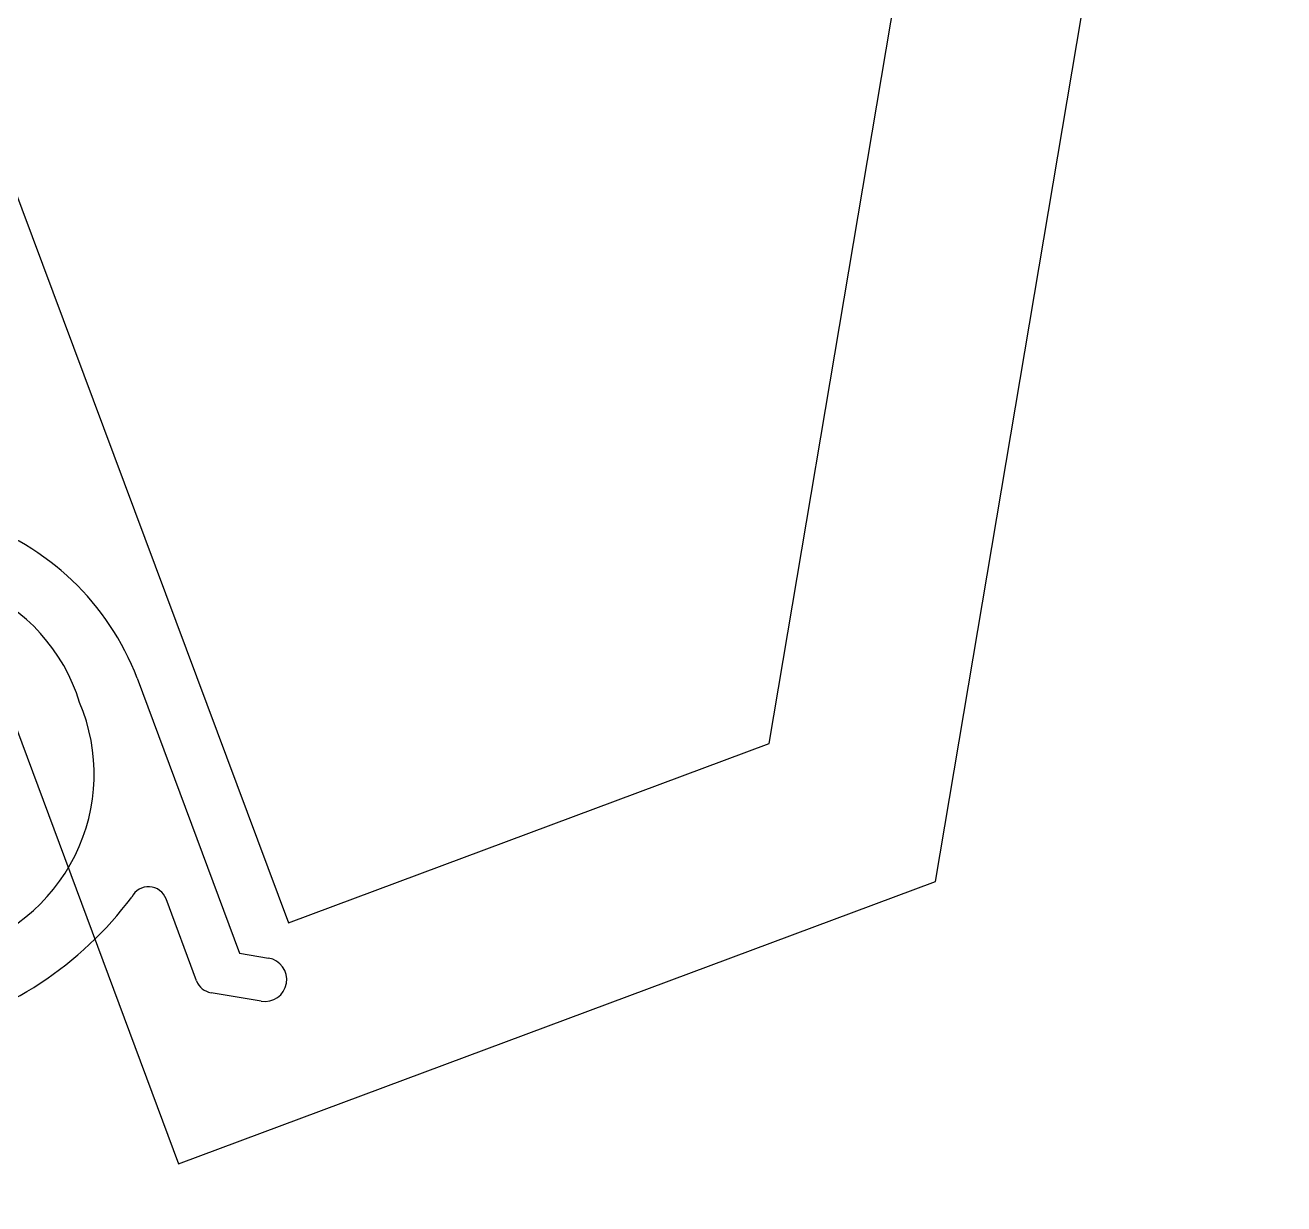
# Model space of a CAD drawing. Extents: x 12199666 to 24617114, y 1197707 to 2548648.
# Drawn here: x 12321277.78 to 12321297.95, y 1285745.93 to 1285764.8 of the extents above; entities that cross this region are included whole.
import ezdxf

# ---------------------------------------------------------------- set-up
doc = ezdxf.new("R2010")
doc.units = 0
doc.header["$LTSCALE"] = 10
doc.header["$MEASUREMENT"] = 0
doc.layers.add('TX-PLAN-T1-F11$0$_EDO-ALUMINIUM-SECTION', color=90, linetype='Continuous', lineweight=30)
for name, color, linetype in [('TX-PLAN-T1-F11$0$F-Alum', 4, 'Continuous'), ('TX-PLAN-T1-F11$0$F_MISC', 8, 'Continuous'), ('TX-PLAN-T1-F11$0$Hatch @ 1', 8, 'Continuous')]:
    doc.layers.add(name, color=color, linetype=linetype)

# ---------------------------------------------------------------- blocks, each defined once
blk = doc.blocks.new('TX-PLAN-T1-F11$0$A$C32464EE7-flat-6')
at = {"layer": 'TX-PLAN-T1-F11$0$Hatch @ 1'}
h = blk.add_hatch(dxfattribs=at)
h.set_pattern_fill('ACET-2D-M_GASKET-PISA', color=256, pattern_type=2)
h.set_pattern_definition([(45, (-100.235294117649, -120.6999999999799), (-1.060660171779821, 1.060660171779821), []), (135, (-100.235294117649, -120.6999999999799), (-1.060660171779821, -1.060660171779821), [])])
edge = h.paths.add_edge_path()
edge.add_ellipse((-2.850000000034925, -0.01682507865189109), major_axis=(0.00031804262107471, 0.7499999325664248), ratio=0.999999999999995, start_angle=180.0242967056051, end_angle=360.0242967056051)
edge = h.paths.add_edge_path()
edge.add_line((-2.405032269765798, -2.316825078349211), (-2.843844717201137, -2.31682507864025))
edge = h.paths.add_edge_path()
edge.add_ellipse((-5.288592794880969, 3.024025757447816), major_axis=(9.137834422290408e-05, 0.2154860660884898), ratio=0.9999999999999949, start_angle=176.989806222933, end_angle=435.7818500223217)
at = {"color": 8}
for p, q in [((-9.808022559031087, 5.523707274362096), (-9.102177809814748, 5.116187619030825)), ((-9.75217780953244, 4.683174916703138), (-10.15802255862945, 4.917489491475862)), ((-8.952177809645946, 4.856379998003831), (-8.952177808700071, 3.457024889808963)), ((-9.752177806360123, -0.01678063916915562), (-9.75217780953244, 4.683174916703138)), ((-4.300000002614979, 3.821543600410223), (-4.300000001043372, 1.483174920373131)), ((-5.300000001931039, 2.808841816004133), (-5.299999998147541, -2.808841823236435)), ((-2.843844720300694, 2.283174921365571), (-2.405032272865355, 2.28317492165661)), ((-2.900000001034641, 1.483174921319005), (-3.037873220157053, 2.034667796222493)), ((-2.240378364389471, 2.196705051872414), (-0.8706921833436354, 0.2102351829089457)), ((-4.300000001043372, 1.483174920373131), (-2.900000001034641, 1.483174921319005)), ((-3.550000000534055, 0.7331749208824476), (-2.850000000536966, 0.7331749213481089)), ((-0.8706921830380452, -0.2438853375351755), (-2.240378361406329, -2.230355208346737)), ((-2.849999999518332, -0.7668250786518911), (-3.549999999529973, -0.7668250791175524)), ((-4.299999999020656, -1.516825079626869), (-4.299999997434497, -3.866825079618138)), ((-2.899999999011925, -1.516825078680995), (-4.299999999020656, -1.516825079626869)), ((-3.037873217392189, -2.068317953759106), (-2.899999999011925, -1.516825078680995)), ((-2.405032269765798, -2.316825078349211), (-2.843844717201137, -2.31682507864025))]:
    blk.add_line(p, q, dxfattribs=at)
for centre, major_axis, ratio, start_param, end_param in [((-9.983022558837547, 5.220598382918979), (0.0001484198874095455, 0.349999968530028), 0.9999999999999949, 5.760010589099437, 8.901603242671227), ((-9.252177809656132, 4.856379997800104), (0.000127217048429884, 0.2999999730236595), 0.9999999999999948, 4.712813037904592, 5.760010589093099), ((-5.289379659719998, -1.682792905005044), (0.002479333255905658, 5.846699964349679), 0.9999999999999948, 6.162448853860404, 6.854300162057737), ((-4.600000002625166, 3.821543600206496), (0.000127217048429884, 0.2999999730236595), 0.9999999999999948, 4.712813037904592, 6.225985305979464), ((-8.652177808704437, 3.45702489001269), (0.000127217048429884, 0.2999999730236595), 0.9999999999999948, 1.571220384314799, 3.89128789328997), ((-5.288592794880969, 3.024025757447816), (9.137834422290325e-05, 0.2154860660884879), 0.9999999999999949, 3.08905486105693, 7.605828103321638), ((-5.814364438891062, 0.1526982213254087), (0.001247347929165699, 2.941463817740441), 0.9999999999999949, 6.17566135402173, 7.898375651247892), ((-2.843844720177003, 2.08317492135393), (8.481136319460347e-05, 0.1999999820181983), 0.9999999999999949, 0.0004240575198970475, 1.816199047429842), ((-2.405032272741664, 2.08317492165952), (8.481136319460347e-05, 0.1999999820181983), 0.9999999999999949, 5.316462394204235, 6.283609364699483), ((-3.550000000032014, -0.01682507911755238), (0.00031804262107471, 0.7499999325664248), 0.999999999999995, 0.0004240575101963628, 3.142016711099989), ((-2.850000000034925, -0.01682507865189109), (0.00031804262107471, 0.7499999325664248), 0.999999999999995, 3.142016711099989, 6.283609364689783), ((-1.200000000040745, -0.01682507753139362), (0.0001696227336651645, 0.3999999640363967), 0.9999999999999949, 4.109163681583205, 5.316462394227074), ((-5.821926715245354, -0.147772993761464), (0.001245053324964829, 2.93605274521542), 0.9999999999999949, 1.512885622835309, 3.253504977952534), ((-5.468519646674395, 0.02465037659567315), (0.001816599447920453, 4.283858127681015), 0.9999999999999948, 1.580891959285331, 3.350770222064439), ((-2.84384471733938, -2.11682507864316), (8.481136319460347e-05, 0.1999999820181983), 0.9999999999999949, 1.326241721167293, 3.14201671110969), ((-2.405032269904041, -2.116825078352122), (8.481136319460347e-05, 0.1999999820181983), 0.9999999999999949, 3.14201671110969, 4.10916368155469), ((-5.285052161038038, -3.022841308265924), (9.09690497792326e-05, 0.2145208827860188), 0.999999999999995, 1.771876002640976, 6.353345970313104), ((-4.599999997444684, -3.866825079821865), (0.000127217048429884, 0.2999999730236595), 0.9999999999999948, 3.206293979569874, 4.712813037904592)]:
    blk.add_ellipse(centre, major_axis=major_axis, ratio=ratio, start_param=start_param, end_param=end_param, dxfattribs=at)
blk = doc.blocks.new('TX-PLAN-T1-F11$0$A$C31F16DB5')
at = {"layer": 'TX-PLAN-T1-F11$0$F_MISC', "rotation": 30.01599997489868}
blk.add_blockref('TX-PLAN-T1-F11$0$A$C32464EE7-flat-6', (17.52499875712965, -83.25905998646067), dxfattribs=at)
blk = doc.blocks.new('TX-PLAN-T1-F11$0$TY001')
at = {"layer": 'TX-PLAN-T1-F11$0$F-Alum', "flags": 128}
blk.add_lwpolyline([(325.8728504066821, -342.8886738336587), (317.5506474499125, -328.4834869694896), (306.3460307864007, -334.9566479812202), (306.3460307864007, -368.5011897335062)], dxfattribs=at)
blk.add_lwpolyline([(318.1791713258717, -366.2844633594796), (331.5100810700096, -358.5828946406837), (316.4537156824954, -332.5818696624483), (309.3425357767846, -336.6901594766532), (309.3425357767846, -363.305380536156), (314.6774785837624, -360.2232631545194)], close=True, dxfattribs=at)
blk.add_blockref('TX-PLAN-T1-F11$0$A$C31F16DB5', (310.408990527736, -247.8873859157757))
blk = doc.blocks.new('TX-PLAN-T1-F11$0$A$C21521A5F')
at = {"rotation": 90}
blk.add_blockref('TX-PLAN-T1-F11$0$TY001', (388.7170751225203, 260.2197571247816, 0.0004146164392175001), dxfattribs=at)
blk = doc.blocks.new('TX-PLAN-T1-F11$0$标准层幕墙0118')
at = {"color": 3, "rotation": 90}
blk.add_blockref('TX-PLAN-T1-F11$0$A$C21521A5F', (22760.21984725795, 37461.28223098579, -0.0004146164392191675), dxfattribs=at)
blk = doc.blocks.new('TX-PLAN-T1-F11')
at = {"layer": 'TX-PLAN-T1-F11$0$_EDO-ALUMINIUM-SECTION', "rotation": 350.4236156863823}
blk.add_blockref('TX-PLAN-T1-F11$0$标准层幕墙0118', (12293055.45042718, 1251790.443008234), dxfattribs=at)

msp = doc.modelspace()

# ---------------------------------------------------------------- block references
msp.add_blockref('TX-PLAN-T1-F11', (0, 0))

doc.saveas('drawing.dxf')
